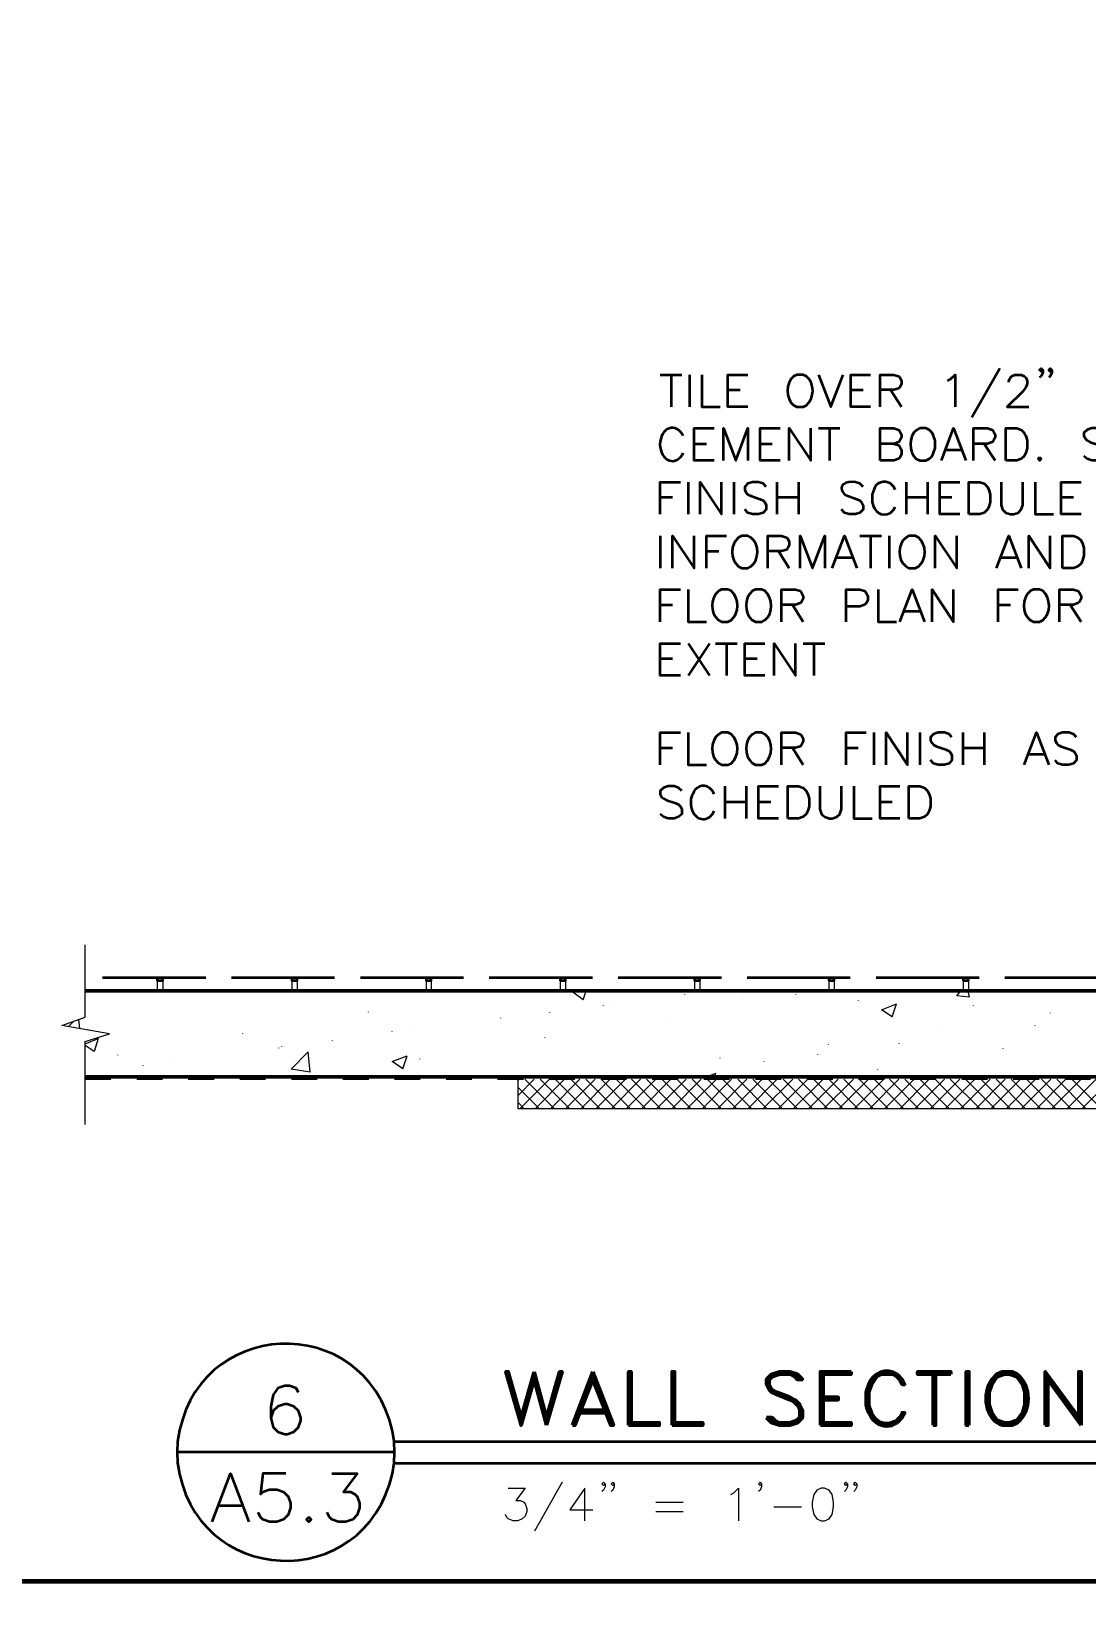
# Model space of a CAD drawing. Header units: inches. Extents: x 5 to 516, y -193 to 129.
# Drawn here: x 348.3 to 352.39, y -46.98 to -40.91 of the extents above; entities that cross this region are included whole.
import ezdxf

# ---------------------------------------------------------------- set-up
doc = ezdxf.new("R2010")
doc.units = ezdxf.units.IN
doc.header["$MEASUREMENT"] = 0
doc.linetypes.add('PDF_IMPORT', pattern=[1, 0.8, -0.2])
doc.layers.add('Highlight', color=210, linetype='Continuous')
doc.layers.add('PDF5_Geometry', color=7, linetype='Continuous')
doc.styles.get("Standard").update_dxf_attribs({"font": 'arial.ttf'})
doc.dimstyles.get("Standard").update_dxf_attribs({"dimtxt": 0.4, "dimasz": 0.18, "dimexe": 0.18, "dimexo": 0.0625, "dimgap": 0.09, "dimtad": 0, "dimtih": 1, "dimtoh": 1, "dimdec": 4, "dimlfac": 12, "dimzin": 0, "dimdsep": 46, "dimlunit": 4, "dimtxsty": 'Standard', "dimcen": 0.09, "dimadec": 3, "dimazin": 0, "dimtfac": 1, "dimtdec": 4, "dimtofl": 0, "dimtmove": 0, "dimatfit": 3, "dimfxl": 1, "dimtolj": 1, "dimtzin": 0, "dimarcsym": 0})

# ---------------------------------------------------------------- blocks, each defined once
blk = doc.blocks.new('*D85')
at = {"layer": 'Defpoints', "color": 0, "transparency": 16777216}
for p in [(354.101, -41.3995), (354.5877, -42.5835), (354.101, -42.6568)]:
    blk.add_point(p, dxfattribs=at)
at = {"layer": 'Highlight', "color": 0, "lineweight": -2, "transparency": 16777216}
for p, q in [((354.101, -42.5943), (354.101, -41.2195)), ((354.5877, -42.521), (354.5877, -41.2195)), ((353.921, -41.3995), (353.741, -41.3995)), ((354.7677, -41.3995), (354.9477, -41.3995))]:
    blk.add_line(p, q, dxfattribs=at)
at = {"layer": 'Highlight', "color": 0, "transparency": 16777216}
for points in [[(353.921, -41.3695), (353.921, -41.4295), (354.101, -41.3995)], [(354.7677, -41.3695), (354.7677, -41.4295), (354.5877, -41.3995)]]:
    blk.add_solid(points, dxfattribs=at)
at = {"layer": 'Highlight', "color": 0, "transparency": 16777216, "insert": (353.1401, -41.3995), "char_height": 0.4, "attachment_point": 5}
blk.add_mtext('\\A1;5{\\H1x;\\S13/16;}"', dxfattribs=at)

msp = doc.modelspace()

# ---------------------------------------------------------------- linework, layer by layer
at = {"layer": 'PDF5_Geometry', "lineweight": 35}
for points in [[(352.0543619, -42.2212326), (351.9465842, -42.4123438)], [(352.2210286, -42.227899), (352.214362, -42.2334546), (352.2088064, -42.227899), (352.214362, -42.2212324), (352.2210286, -42.227899), (352.2210286, -42.2390102), (352.214362, -42.2512324), (352.2088064, -42.2567879)], [(352.256585, -42.227899), (352.2499183, -42.2334546), (352.2443628, -42.227899), (352.2499183, -42.2212324), (352.256585, -42.227899), (352.256585, -42.2390102), (352.2499183, -42.2512324), (352.2443628, -42.2567879)], [(350.7376956, -42.2456767), (350.821029, -42.2456767)], [(350.7799184, -42.2456767), (350.7799184, -42.3701211)], [(350.8510289, -42.2456767), (350.8510289, -42.3701211)], [(350.8988081, -42.2456767), (350.8988081, -42.3701211), (350.9699192, -42.3701211)], [(351.0776963, -42.3701211), (350.9999185, -42.3701211), (350.9999185, -42.2456767), (351.0776963, -42.2456767)], [(351.3032511, -42.2512322), (351.29214, -42.2456767), (351.2676956, -42.2456767), (351.2554733, -42.2512322), (351.2443622, -42.2634544)], [(351.3510289, -42.2456767), (351.3988067, -42.3701211), (351.4465845, -42.2456767)], [(351.5532517, -42.3701211), (351.476585, -42.3701211), (351.476585, -42.2456767), (351.5532517, -42.2456767)], [(351.5899183, -42.3701211), (351.5899183, -42.2456767), (351.6432516, -42.2456767), (351.6610294, -42.2512322), (351.6665849, -42.2567878), (351.6732516, -42.26901), (351.6732516, -42.2812322), (351.6665849, -42.2934545), (351.6610294, -42.29901), (351.6432516, -42.3045656), (351.5899183, -42.3045656)], [(351.8510289, -42.2690102), (351.8632512, -42.2634546), (351.881029, -42.2456768), (351.881029, -42.3701213)], [(352.0899183, -42.2745655), (352.0899183, -42.2690099), (352.0954739, -42.2567877), (352.1010294, -42.2512322), (352.1132516, -42.2456766), (352.1376961, -42.2456766), (352.1488072, -42.2512322), (352.1554739, -42.2567877), (352.1610294, -42.2690099), (352.1610294, -42.2812322), (352.1554739, -42.2934544), (352.1432516, -42.3112322), (352.0832516, -42.3701211), (352.166585, -42.3701211)], [(350.9999185, -42.304566), (351.0476963, -42.304566)], [(351.476585, -42.304566), (351.5243628, -42.304566)], [(351.6310288, -42.304566), (351.6732511, -42.3701215)], [(351.2676956, -42.3701211), (351.29214, -42.3701211), (351.3032511, -42.3645656)], [(350.9465837, -42.57901), (350.8688059, -42.57901), (350.8688059, -42.4534545), (350.9465837, -42.4534545)], [(350.9821414, -42.57901), (350.9821414, -42.4534545), (351.0299192, -42.57901), (351.077697, -42.4534545), (351.077697, -42.57901)], [(351.2021402, -42.57901), (351.1243624, -42.57901), (351.1243624, -42.4534545), (351.2021402, -42.4534545)], [(351.2376957, -42.57901), (351.2376957, -42.4534545), (351.321029, -42.57901), (351.321029, -42.4534545)], [(351.3510289, -42.4534545), (351.4343622, -42.4534545)], [(351.3932517, -42.4534545), (351.3932517, -42.57901)], [(351.5899183, -42.57901), (351.5899183, -42.4534545), (351.6432516, -42.4534545), (351.6610294, -42.4601211), (351.6665849, -42.4656767), (351.6732516, -42.4778989), (351.6732516, -42.48901), (351.6665849, -42.5012322), (351.6610294, -42.5078989), (351.6432516, -42.5134545), (351.5899183, -42.5134545)], [(351.7443621, -42.57901), (351.7676954, -42.57901), (351.7799177, -42.5723434), (351.7921399, -42.5612323), (351.7976954, -42.54901), (351.803251, -42.5312323), (351.803251, -42.5012323), (351.7976954, -42.4834545), (351.7921399, -42.4712323), (351.7799177, -42.4601211), (351.7676954, -42.4534545), (351.7443621, -42.4534545), (351.7321399, -42.4601211), (351.7199176, -42.4712323)], [(351.8276954, -42.57901), (351.8754732, -42.4534545), (351.923251, -42.57901)], [(351.9521393, -42.57901), (351.9521393, -42.4534545), (352.0065838, -42.4534545), (352.0243616, -42.4601211), (352.0299171, -42.4656767), (352.0365838, -42.4778989), (352.0365838, -42.48901), (352.0299171, -42.5012322), (352.0243616, -42.5078989), (352.0065838, -42.5134545), (351.9521393, -42.5134545)], [(352.4643622, -42.4712327), (352.4532511, -42.4601216), (352.4354734, -42.4534549), (352.4110289, -42.4534549), (352.3932511, -42.4601216), (352.3810289, -42.4712327), (352.3810289, -42.4834549), (352.3876956, -42.4956771), (352.3932511, -42.5012327), (352.4054733, -42.5078993), (352.4410289, -42.5190104), (352.4532511, -42.5256771), (352.4588067, -42.5312327), (352.4643622, -42.5434549), (352.4643622, -42.5612327), (352.4532511, -42.5723438), (352.4354734, -42.5790104), (352.4110289, -42.5790104), (352.3932511, -42.5723438), (352.3810289, -42.5612327)], [(350.8688059, -42.5134543), (350.9165837, -42.5134543)], [(351.1243624, -42.5134543), (351.1721402, -42.5134543)], [(351.6432517, -42.5134543), (351.6610295, -42.5190099), (351.666585, -42.5256765), (351.6732517, -42.5367876), (351.6732517, -42.5545654), (351.666585, -42.5667876), (351.6610295, -42.5723432), (351.6432517, -42.5790099), (351.5899184, -42.5790099)], [(351.8454725, -42.5367878), (351.9054725, -42.5367878)], [(351.9943621, -42.5134543), (352.0365843, -42.5790099)], [(350.7376956, -42.7867878), (350.7376956, -42.6623434), (350.8154734, -42.6623434)], [(350.8454724, -42.6623434), (350.8454724, -42.7867878)], [(350.8921394, -42.7867878), (350.8921394, -42.6623434), (350.9754728, -42.7867878), (350.9754728, -42.6623434)], [(351.023252, -42.6623434), (351.023252, -42.7867878)], [(351.1488081, -42.680121), (351.1365859, -42.6678988), (351.1188081, -42.6623432), (351.0954748, -42.6623432), (351.077697, -42.6678988), (351.0654748, -42.680121), (351.0654748, -42.6923432), (351.0710303, -42.7034543), (351.077697, -42.710121), (351.0888081, -42.7156765), (351.1243637, -42.7278988), (351.1365859, -42.7334543), (351.1432526, -42.740121), (351.1488081, -42.7512321), (351.1488081, -42.7690099), (351.1365859, -42.7812321), (351.1188081, -42.7867877), (351.0954748, -42.7867877), (351.077697, -42.7812321), (351.0654748, -42.7690099)], [(351.1899187, -42.6623434), (351.1899187, -42.7867878)], [(351.273252, -42.6623434), (351.273252, -42.7867878)], [(351.524362, -42.680121), (351.5121398, -42.6678988), (351.494362, -42.6623432)], [(351.6910287, -42.6623434), (351.6910287, -42.7867878)], [(351.774362, -42.6623434), (351.774362, -42.7867878)], [(351.8988056, -42.7867878), (351.822139, -42.7867878), (351.822139, -42.6623434), (351.8988056, -42.6623434)], [(352.0599184, -42.6623434), (352.0599184, -42.7512323), (352.065474, -42.76901), (352.0776962, -42.7812323), (352.095474, -42.7867878), (352.1076962, -42.7867878), (352.125474, -42.7812323), (352.1376962, -42.76901), (352.1432517, -42.7512323), (352.1432517, -42.6623434)], [(352.1910287, -42.6623434), (352.1910287, -42.7867878), (352.2621398, -42.7867878)], [(352.3699191, -42.7867878), (352.2921414, -42.7867878), (352.2921414, -42.6623434), (352.3699191, -42.6623434)], [(350.7376956, -42.7212327), (350.7854734, -42.7212327)], [(351.1899187, -42.7212327), (351.273252, -42.7212327)], [(351.4521398, -42.710121), (351.464362, -42.7156765), (351.4999175, -42.7278988), (351.5121398, -42.7334543), (351.5176953, -42.740121), (351.524362, -42.7512321), (351.524362, -42.7690099), (351.5121398, -42.7812321), (351.494362, -42.7867877), (351.4699175, -42.7867877), (351.4521398, -42.7812321), (351.4410286, -42.7690099)], [(351.6910287, -42.7212327), (351.774362, -42.7212327)], [(351.822139, -42.7212327), (351.8688056, -42.7212327)], [(352.2921414, -42.7212327), (352.3399191, -42.7212327)], [(351.6310304, -42.7812327), (351.6432526, -42.7690105), (351.6488082, -42.7578994)], [(350.7376956, -42.8701212), (350.7376956, -42.9956767)], [(350.7854726, -42.9956767), (350.7854726, -42.8701212), (350.8688059, -42.9956767), (350.8688059, -42.8701212)], [(350.9165852, -42.9956767), (350.9165852, -42.8701212), (350.9943629, -42.8701212)], [(351.0888075, -42.8767878), (351.0776964, -42.8701212), (351.0532519, -42.8701212), (351.0410297, -42.8767878), (351.0299186, -42.8890101)], [(351.1543623, -42.9956767), (351.1543623, -42.8701212), (351.2076957, -42.8701212), (351.2265845, -42.8767878), (351.2321401, -42.8823434), (351.2376957, -42.8945656), (351.2376957, -42.9067878), (351.2321401, -42.9178989), (351.2265845, -42.9245656), (351.2076957, -42.9301212), (351.1543623, -42.9301212)], [(351.2799184, -42.9956767), (351.2799184, -42.8701212), (351.3276962, -42.9956767), (351.375474, -42.8701212), (351.375474, -42.9956767)], [(351.4043623, -42.9956767), (351.4521401, -42.8701212), (351.4999179, -42.9956767)], [(351.5121391, -42.8701212), (351.5954725, -42.8701212)], [(351.553252, -42.8701212), (351.553252, -42.9956767)], [(351.6254746, -42.8701212), (351.6254746, -42.9956767)], [(351.738806, -42.8767878), (351.7265838, -42.8701212), (351.7021393, -42.8701212), (351.6910282, -42.8767878), (351.678806, -42.8890101)], [(351.803252, -42.9956767), (351.803252, -42.8701212), (351.8876964, -42.9956767), (351.8876964, -42.8701212)], [(352.0421413, -42.9956767), (352.0899191, -42.8701212), (352.1376969, -42.9956767)], [(352.1665853, -42.9956767), (352.1665853, -42.8701212), (352.2499186, -42.9956767), (352.2499186, -42.8701212)], [(350.9165852, -42.930121), (350.9643629, -42.930121)], [(351.1965851, -42.930121), (351.2376962, -42.9956766)], [(351.4221394, -42.9545656), (351.4821394, -42.9545656)], [(352.0599184, -42.9545656), (352.1199184, -42.9545656)], [(351.0532519, -42.9956767), (351.0776964, -42.9956767), (351.0888075, -42.9901212)], [(351.7021393, -42.9956767), (351.7265838, -42.9956767), (351.738806, -42.9901212)], [(350.7376956, -43.2045656), (350.7376956, -43.07901), (350.8154734, -43.07901)], [(350.8454724, -43.0790101), (350.8454724, -43.2045656), (350.9165835, -43.2045656)], [(351.0121395, -43.0845656), (350.9999172, -43.0790101), (350.9754728, -43.0790101), (350.9643617, -43.0845656), (350.9521394, -43.0967878)], [(351.143252, -43.0845656), (351.1310298, -43.0790101), (351.1065853, -43.0790101), (351.0954742, -43.0845656), (351.083252, -43.0967878)], [(351.2076957, -43.2045656), (351.2076957, -43.07901), (351.2621402, -43.07901), (351.279918, -43.0845656), (351.2854735, -43.0912323), (351.2921402, -43.1034545), (351.2921402, -43.1145656), (351.2854735, -43.1267878), (351.279918, -43.1323434), (351.2621402, -43.13901), (351.2076957, -43.13901)], [(351.458808, -43.2045656), (351.458808, -43.07901), (351.5121413, -43.07901), (351.5299191, -43.0845656), (351.5354746, -43.0912323), (351.5421413, -43.1034545), (351.5421413, -43.1212323), (351.5354746, -43.1323434), (351.5299191, -43.13901), (351.5121413, -43.1445656), (351.458808, -43.1445656)], [(351.5832519, -43.0790101), (351.5832519, -43.2045656), (351.654363, -43.2045656)], [(351.6665852, -43.2045656), (351.714363, -43.07901), (351.7621408, -43.2045656)], [(351.7921413, -43.2045656), (351.7921413, -43.07901), (351.8754747, -43.2045656), (351.8754747, -43.07901)], [(352.0476955, -43.2045656), (352.0476955, -43.07901), (352.1254733, -43.07901)], [(352.2210301, -43.0845656), (352.2088078, -43.0790101), (352.1854745, -43.0790101), (352.1732523, -43.0845656), (352.1610301, -43.0967878)], [(352.2865849, -43.2045656), (352.2865849, -43.07901), (352.3399182, -43.07901), (352.357696, -43.0845656), (352.3632516, -43.0912323), (352.3699182, -43.1034545), (352.3699182, -43.1145656), (352.3632516, -43.1267878), (352.357696, -43.1323434), (352.3399182, -43.13901), (352.2865849, -43.13901)], [(350.7376956, -43.1390104), (350.7854734, -43.1390104)], [(351.2499185, -43.1390104), (351.2921407, -43.204566)], [(352.0476955, -43.1390104), (352.0954733, -43.1390104)], [(352.3276955, -43.1390104), (352.3699177, -43.204566)], [(350.9754728, -43.2045656), (350.9999172, -43.2045656), (351.0121395, -43.197899)], [(351.1065853, -43.2045656), (351.1310298, -43.2045656), (351.143252, -43.197899)], [(351.6843623, -43.1623434), (351.7443623, -43.1623434)], [(352.1854745, -43.2045656), (352.2088078, -43.2045656), (352.2210301, -43.197899)], [(350.8154734, -43.4123434), (350.7376956, -43.4123434), (350.7376956, -43.287899), (350.8154734, -43.287899)], [(350.8454724, -43.2878989), (350.9288057, -43.4123434)], [(350.9288057, -43.2878989), (350.8454724, -43.4123434)], [(350.9521393, -43.2878989), (351.0354726, -43.2878989)], [(350.994362, -43.2878989), (350.994362, -43.4123434)], [(351.1432526, -43.4123434), (351.0654748, -43.4123434), (351.0654748, -43.287899), (351.1432526, -43.287899)], [(351.1788058, -43.4123434), (351.1788058, -43.287899), (351.2621391, -43.4123434), (351.2621391, -43.287899)], [(351.2921413, -43.2878989), (351.3754746, -43.2878989)], [(351.3332519, -43.2878989), (351.3332519, -43.4123434)], [(350.7376956, -43.346788), (350.7854734, -43.346788)], [(351.0654748, -43.346788), (351.1132526, -43.346788)], [(350.7376956, -43.7590101), (350.7376956, -43.6334546), (350.8154734, -43.6334546)], [(350.8454724, -43.6334546), (350.8454724, -43.7590102), (350.9165835, -43.7590102)], [(351.0121395, -43.6401213), (350.9999172, -43.6334546), (350.9754728, -43.6334546), (350.9643617, -43.6401213), (350.9521394, -43.6523435)], [(351.143252, -43.6401213), (351.1310298, -43.6334546), (351.1065853, -43.6334546), (351.0954742, -43.6401213), (351.083252, -43.6523435)], [(351.2076957, -43.7590101), (351.2076957, -43.6334546), (351.2621402, -43.6334546), (351.279918, -43.6401212), (351.2854735, -43.6456768), (351.2921402, -43.657899), (351.2921402, -43.6701212), (351.2854735, -43.6812324), (351.279918, -43.687899), (351.2621402, -43.6934546), (351.2076957, -43.6934546)], [(351.458808, -43.7590101), (351.458808, -43.6334546), (351.5354746, -43.6334546)], [(351.5654748, -43.6334546), (351.5654748, -43.7590102)], [(351.6132518, -43.7590101), (351.6132518, -43.6334546), (351.6965851, -43.7590101), (351.6965851, -43.6334546)], [(351.7443621, -43.6334546), (351.7443621, -43.7590102)], [(351.868806, -43.6523436), (351.8576949, -43.6401213), (351.8399171, -43.6334547), (351.8154727, -43.6334547), (351.7976949, -43.6401213), (351.7854727, -43.6523436), (351.7854727, -43.6634547), (351.7921393, -43.6756769), (351.7976949, -43.6812325), (351.8099171, -43.6878991), (351.8454727, -43.6990102), (351.8576949, -43.7056769), (351.8632504, -43.7112325), (351.868806, -43.7234547), (351.868806, -43.7412325), (351.8576949, -43.7534547), (351.8399171, -43.7590102), (351.8154727, -43.7590102), (351.7976949, -43.7534547), (351.7854727, -43.7412325)], [(351.9110288, -43.6334546), (351.9110288, -43.7590102)], [(351.9943621, -43.6334546), (351.9943621, -43.7590102)], [(352.1488082, -43.7590101), (352.196586, -43.6334546), (352.2443638, -43.7590101)], [(352.3521412, -43.6523436), (352.339919, -43.6401213), (352.3221412, -43.6334547), (352.2976967, -43.6334547), (352.279919, -43.6401213), (352.2688078, -43.6523436), (352.2688078, -43.6634547), (352.2743634, -43.6756769), (352.279919, -43.6812325), (352.2921412, -43.6878991), (352.3276967, -43.6990102), (352.339919, -43.7056769), (352.3454745, -43.7112325), (352.3521412, -43.7234547), (352.3521412, -43.7412325), (352.339919, -43.7534547), (352.3221412, -43.7590102), (352.2976967, -43.7590102), (352.279919, -43.7534547), (352.2688078, -43.7412325)], [(350.7376956, -43.6934547), (350.7854734, -43.6934547)], [(351.2499185, -43.6934547), (351.2921407, -43.7590103)], [(351.458808, -43.6934547), (351.5054746, -43.6934547)], [(351.9110288, -43.6934547), (351.9943621, -43.6934547)], [(350.9754728, -43.7590102), (350.9999172, -43.7590102), (351.0121395, -43.7534546)], [(351.1065853, -43.7590102), (351.1310298, -43.7590102), (351.143252, -43.7534546)], [(352.1665853, -43.717899), (352.2265853, -43.717899)], [(350.821029, -43.8601214), (350.8088067, -43.8478992), (350.791029, -43.8423436), (350.7676956, -43.8423436), (350.7499178, -43.8478992), (350.7376956, -43.8601214), (350.7376956, -43.8723436), (350.7432512, -43.8845658), (350.7499178, -43.8901214), (350.761029, -43.8956769), (350.7976956, -43.9078992), (350.8088067, -43.9134547), (350.8154734, -43.9201214), (350.821029, -43.9312325), (350.821029, -43.9501214), (350.8088067, -43.9612325), (350.791029, -43.9678992), (350.7676956, -43.9678992), (350.7499178, -43.9612325), (350.7376956, -43.9501214)], [(350.9465851, -43.8723434), (350.9399184, -43.8601212), (350.9288073, -43.8478989)], [(350.9876956, -43.8423435), (350.9876956, -43.967899)], [(351.071029, -43.8423435), (351.071029, -43.967899)], [(351.1965837, -43.967899), (351.1188059, -43.967899), (351.1188059, -43.8423435), (351.1965837, -43.8423435)], [(351.3565854, -43.8423435), (351.3565854, -43.9312324), (351.363252, -43.9501213), (351.3754743, -43.9612324), (351.393252, -43.967899), (351.4043632, -43.967899), (351.4221409, -43.9612324), (351.4343632, -43.9501213), (351.4410298, -43.9312324), (351.4410298, -43.8423435)], [(351.4876957, -43.8423435), (351.4876957, -43.967899), (351.5599179, -43.967899)], [(351.6665849, -43.967899), (351.5899183, -43.967899), (351.5899183, -43.8423435), (351.6665849, -43.8423435)], [(350.9876956, -43.9023436), (351.071029, -43.9023436)], [(351.1188059, -43.9023436), (351.1665837, -43.9023436)], [(351.5899183, -43.9023436), (351.6365849, -43.9023436)], [(348.7865846, -44.585677), (348.7865846, -44.595677), (348.8076957, -44.595677), (348.8076957, -44.585677)], [(349.307696, -44.585677), (349.307696, -44.595677), (349.3288072, -44.595677), (349.3288072, -44.585677)], [(349.8288075, -44.585677), (349.8288075, -44.595677), (349.8488075, -44.595677), (349.8488075, -44.585677)], [(350.3488067, -44.585677), (350.3488067, -44.595677), (350.3699178, -44.595677), (350.3699178, -44.585677)], [(350.8699181, -44.585677), (350.8699181, -44.595677), (350.8910292, -44.595677), (350.8910292, -44.585677)], [(351.3910295, -44.585677), (351.3910295, -44.595677), (351.4121407, -44.595677), (351.4121407, -44.585677)], [(351.912141, -44.585677), (351.912141, -44.595677), (351.9332521, -44.595677), (351.9332521, -44.585677)], [(349.3343616, -46.194566), (349.3254727, -46.1767882), (349.2988061, -46.1678993), (349.2810283, -46.1678993), (349.2543616, -46.1767882), (349.2354727, -46.2034549), (349.2265838, -46.2478993), (349.2265838, -46.2923438), (349.2354727, -46.3290104), (349.2543616, -46.3467882), (349.2810283, -46.3556771), (349.2899172, -46.3556771), (349.3165839, -46.3467882), (349.3343616, -46.3290104), (349.3432505, -46.3023438), (349.3432505, -46.2923438), (349.3343616, -46.2656771), (349.3165839, -46.2478993), (349.2899172, -46.2390104), (349.2810283, -46.2390104), (349.2543616, -46.2478993), (349.2354727, -46.2656771), (349.2265838, -46.2923438)], [(349.6988057, -46.5078992), (349.7054723, -46.4667881), (349.7065834, -46.425677), (349.7054723, -46.3845659), (349.6988057, -46.3434548)], [(348.8654723, -46.3845659), (348.86325, -46.425677), (348.8654723, -46.4667881)], [(349.7065834, -46.425677), (348.86325, -46.425677)], [(349.7043636, -46.3845659), (356.874364, -46.3845659)], [(349.7043636, -46.4678992), (356.874364, -46.4678992)], [(348.9999183, -46.6956771), (349.0710295, -46.5078993), (349.1421406, -46.6956771)], [(349.2854725, -46.5078993), (349.1954725, -46.5078993), (349.1865836, -46.5878993), (349.1954725, -46.5790104), (349.2221391, -46.5701215), (349.2499169, -46.5701215), (349.2765836, -46.5790104), (349.2943614, -46.5967882), (349.3032502, -46.6234549), (349.3032502, -46.6412326), (349.2943614, -46.6678993), (349.2765836, -46.6867882), (349.2499169, -46.6956771), (349.2221391, -46.6956771), (349.1954725, -46.6867882), (349.1865836, -46.6778993), (349.1776947, -46.6590104)], [(349.4632521, -46.5078993), (349.562141, -46.5078993), (349.5088076, -46.5790104), (349.5354743, -46.5790104), (349.5532521, -46.5878993), (349.562141, -46.5967882), (349.5710299, -46.6234549), (349.5710299, -46.6412326), (349.562141, -46.6678993), (349.5443632, -46.6867882), (349.5176965, -46.6956771), (349.4899187, -46.6956771), (349.4632521, -46.6867882), (349.4543632, -46.6778993), (349.4454743, -46.6590104)], [(349.0265839, -46.6323438), (349.1154728, -46.6323438)]]:
    msp.add_lwpolyline(points, dxfattribs=at)
for points in [[(352.0776955, -42.57901), (352.0776955, -42.4534545), (352.1199177, -42.4534545), (352.1376955, -42.4601211), (352.1488066, -42.4712322), (352.1554732, -42.4834545), (352.1610288, -42.5012322), (352.1610288, -42.5312322), (352.1554732, -42.54901), (352.1488066, -42.5612322), (352.1376955, -42.5723434), (352.1199177, -42.57901)], [(352.208808, -42.5667877), (352.2032525, -42.5723433), (352.208808, -42.57901), (352.2143636, -42.5723433)], [(351.9343623, -42.7867878), (351.9343623, -42.6623434), (351.9765845, -42.6623434), (351.9943623, -42.6678989), (352.0065845, -42.6801212), (352.0121401, -42.6923434), (352.0176956, -42.7101212), (352.0176956, -42.7401212), (352.0121401, -42.7578989), (352.0065845, -42.7690101), (351.9943623, -42.7812323), (351.9765845, -42.7867878)], [(352.2976956, -42.9956767), (352.2976956, -42.8701212), (352.3399178, -42.8701212), (352.3576956, -42.8767878), (352.3699178, -42.88901), (352.3754733, -42.9001212), (352.3810289, -42.9178989), (352.3810289, -42.9478989), (352.3754733, -42.9656767), (352.3699178, -42.9778989), (352.3576956, -42.9901212), (352.3399178, -42.9956767)], [(351.2321415, -43.967899), (351.2321415, -43.8423435), (351.2732526, -43.8423435), (351.2921415, -43.847899), (351.3032526, -43.8601212), (351.3099192, -43.8723435), (351.3154748, -43.8901212), (351.3154748, -43.9201212), (351.3099192, -43.937899), (351.3032526, -43.9501212), (351.2921415, -43.9612324), (351.2732526, -43.967899)], [(351.7021393, -43.967899), (351.7021393, -43.8423435), (351.7443616, -43.8423435), (351.7621393, -43.847899), (351.7743616, -43.8601212), (351.7799171, -43.8723435), (351.7854727, -43.8901212), (351.7854727, -43.9201212), (351.7799171, -43.937899), (351.7743616, -43.9501212), (351.7621393, -43.9612324), (351.7443616, -43.967899)], [(349.3743623, -46.6778992), (349.3654734, -46.6867881), (349.3743623, -46.6956769), (349.3832512, -46.6867881)]]:
    msp.add_lwpolyline(points, close=True, dxfattribs=at)
msp.add_lwpolyline([(351.6488082, -42.6923438), (351.6432526, -42.6801216), (351.6310304, -42.6678994, 0.508362924), (351.5654748, -42.6923438), (351.5599193, -42.7101216), (351.5599193, -42.7401216)], format="xyb", dxfattribs=at)
at = {"layer": 'PDF5_Geometry', "lineweight": 15}
for points in [[(348.5065847, -45.1545658), (348.5065847, -44.8323436), (348.6010291, -44.8023436), (348.4165847, -44.7701213), (348.5065847, -44.7378991), (348.5065847, -44.456788)], [(348.7865846, -44.595677), (348.7865846, -44.635677)], [(348.807696, -44.595677), (348.807696, -44.635677)], [(349.307696, -44.595677), (349.307696, -44.635677)], [(349.3288074, -44.595677), (349.3288074, -44.635677)], [(349.8288075, -44.595677), (349.8288075, -44.635677)], [(349.8488067, -44.595677), (349.8488067, -44.635677)], [(350.3488067, -44.595677), (350.3488067, -44.635677)], [(350.3699181, -44.595677), (350.3699181, -44.635677)], [(350.8699181, -44.595677), (350.8699181, -44.635677)], [(350.8910295, -44.595677), (350.8910295, -44.635677)], [(351.3910295, -44.595677), (351.3910295, -44.635677)], [(351.4121409, -44.595677), (351.4121409, -44.635677)], [(351.912141, -44.595677), (351.912141, -44.635677)], [(351.9332501, -44.595677), (351.9332501, -44.635677)], [(348.6354729, -44.6401214), (348.6354729, -44.6390102)], [(348.8476966, -44.6378992), (348.8476966, -44.6367881)], [(350.438807, -44.6701213), (350.3976959, -44.6412324), (350.4121403, -44.6356769)], [(350.4388064, -44.6701213), (350.4499175, -44.6356768)], [(350.6165838, -44.6367882), (350.6165838, -44.635677)], [(350.8332518, -44.6501212), (350.8332518, -44.6490101)], [(351.0621404, -44.6556768), (351.0621404, -44.6545657)], [(351.2632513, -44.6512326), (351.2632513, -44.6501215)], [(351.9365842, -44.6601213), (351.8876953, -44.6556768), (351.9032508, -44.6356768)], [(351.9365844, -44.6601214), (351.93214, -44.6356769)], [(349.605473, -44.7190101), (349.605473, -44.717899)], [(350.3088061, -44.7201215), (350.3088061, -44.7190104)], [(350.5176955, -44.6923437), (350.5176955, -44.6912326)], [(350.5521397, -44.6790104), (350.5521397, -44.6778992)], [(351.5065849, -44.6745658), (351.5065849, -44.6734547)], [(351.6365836, -44.736788), (351.5954725, -44.7090103), (351.6532503, -44.6856769)], [(351.6365853, -44.736788), (351.653252, -44.6856769)], [(351.9521393, -44.6934548), (351.9521393, -44.6923437)], [(352.2510285, -44.7223436), (352.2510285, -44.7212325)], [(348.4421406, -44.7745657), (348.4621406, -44.7534546)], [(348.4865855, -44.7823437), (348.4821411, -44.7467882)], [(350.1188059, -44.7412326), (350.1188059, -44.7401215)], [(350.7765841, -44.7345659), (350.7765841, -44.7334548)], [(351.8232512, -44.7812324), (351.8232512, -44.7801213)], [(352.1910287, -44.7712325), (352.1910287, -44.7701214)], [(348.5065847, -44.8412325), (348.5576958, -44.8212325), (348.5410291, -44.8712325), (348.5065847, -44.8478992)], [(349.1188058, -44.8023435), (349.1188058, -44.8012324)], [(349.4665841, -44.8301213), (349.4665841, -44.8290102)], [(349.6976949, -44.7945657), (349.6976949, -44.7934546)], [(349.7821404, -44.7890101), (349.7821404, -44.787899)], [(350.291029, -44.8178993), (350.291029, -44.8167881)], [(351.3899173, -44.8434546), (351.3899173, -44.8423435)], [(351.6643631, -44.8412325), (351.6643631, -44.8401214)], [(348.6332507, -44.8856768), (348.6332507, -44.8845657)], [(349.2576947, -44.857899), (349.2576947, -44.8567879)], [(349.2699175, -44.8534548), (349.2699175, -44.8523437)], [(349.3799184, -44.9512324), (349.3054739, -44.9401213), (349.3710295, -44.8723435)], [(349.3799187, -44.9512325), (349.3710298, -44.8723436)], [(349.738806, -44.9390103), (349.6976949, -44.9101214), (349.7554727, -44.8878992)], [(349.7388055, -44.9390103), (349.7554721, -44.8878991)], [(349.8043618, -44.9012326), (349.8043618, -44.9001215)], [(350.9699186, -44.8967881), (350.9699186, -44.8956769)], [(351.1399173, -44.9101214), (351.1399173, -44.9090103)], [(351.3488068, -44.8823436), (351.3488068, -44.8812325)], [(352.0676947, -44.8590104), (352.0676947, -44.8578993)], [(348.7321413, -44.926788), (348.7321413, -44.9256769)], [(348.8376959, -44.915677), (348.8376959, -44.9145659)], [(350.5421412, -44.9556768), (350.5421412, -44.9545657)], [(350.9165852, -44.9690102), (350.9532518, -44.9545657)], [(350.9488072, -44.9690102), (350.9532516, -44.9545657)], [(351.5810297, -44.9423437), (351.5810297, -44.9412326)], [(350.1843621, -45.0434547), (350.2488066, -44.9790102)], [(350.1843621, -44.9790103), (350.1843621, -45.0934548)], [(350.1843621, -44.9845659), (350.1899177, -44.9790104)], [(350.2688077, -45.0934546), (350.1843632, -45.0090102)], [(350.1932507, -45.0934546), (350.3076951, -44.9790102)], [(350.3276953, -45.0934546), (350.2121397, -44.9790102)], [(350.2521406, -45.0934546), (350.366585, -44.9790102)], [(350.3865852, -45.0934546), (350.2710296, -44.9790102)], [(350.3110282, -45.0934546), (350.4254726, -44.9790102)], [(350.4454728, -45.0934546), (350.3299173, -44.9790102)], [(350.3699181, -45.0934546), (350.4843625, -44.9790102)], [(350.5043627, -45.0934546), (350.3899183, -44.9790102)], [(350.4288057, -45.0934546), (350.5432502, -44.9790102)], [(350.5632503, -45.0934546), (350.4488059, -44.9790102)], [(350.4876956, -45.0934546), (350.6021401, -44.9790102)], [(350.6221402, -45.0934546), (350.5076958, -44.9790102)], [(350.5465855, -45.0934546), (350.6610299, -44.9790102)], [(350.6810301, -45.0934546), (350.5665857, -44.9790102)], [(350.6054731, -45.0934546), (350.7199176, -44.9790102)], [(350.7399177, -45.0934546), (350.6254733, -44.9790102)], [(350.664363, -45.0934546), (350.7788075, -44.9790102)], [(350.7988076, -45.0934546), (350.6843632, -44.9790102)], [(350.7232506, -45.0934546), (350.8376951, -44.9790102)], [(350.8576953, -45.0934546), (350.7432508, -44.9790102)], [(350.7821405, -45.0934546), (350.896585, -44.9790102)], [(350.9165852, -45.0934546), (350.8021407, -44.9790102)], [(350.8410281, -45.0934546), (350.9554726, -44.9790102)], [(350.9754728, -45.0934546), (350.8610283, -44.9790102)], [(350.899918, -45.0934546), (351.0143625, -44.9790102)], [(351.0343627, -45.0934546), (350.9199182, -44.9790102)], [(350.9588079, -45.0934546), (351.0732524, -44.9790102)], [(351.0932526, -45.0934546), (350.9788081, -44.9790102)], [(351.0176955, -45.0934546), (351.13214, -44.9790102)], [(351.1521402, -45.0934546), (351.0376957, -44.9790102)], [(351.0765854, -45.0934546), (351.1910299, -44.9790102)], [(351.2110278, -45.0934546), (351.0965834, -44.9790102)], [(351.1354731, -45.0934546), (351.2510286, -44.9790102)], [(351.2699177, -45.0934546), (351.1554732, -44.9790102)], [(351.194363, -45.0934546), (351.3099185, -44.9790102)], [(351.3288076, -45.0934546), (351.2143631, -44.9790102)], [(351.2532506, -45.0934546), (351.3688061, -44.9790102)], [(351.3876952, -45.0934546), (351.2732508, -44.9790102)], [(351.3121405, -45.0934546), (351.427696, -44.9790102)], [(351.4465851, -45.0934546), (351.3321407, -44.9790102)], [(351.3710304, -45.0934546), (351.4865859, -44.9790102)], [(351.5054727, -45.0934546), (351.3910283, -44.9790102)], [(351.429918, -45.0934546), (351.5454736, -44.9790102)], [(351.5643626, -45.0934546), (351.4499182, -44.9790102)], [(351.4899178, -45.0934546), (351.6043623, -44.9790102)], [(351.6232502, -45.0934546), (351.5088058, -44.9790102)], [(351.5488077, -45.0934546), (351.6632522, -44.9790102)], [(351.6821401, -45.0934546), (351.5676957, -44.9790102)], [(351.6076953, -45.0934546), (351.7221398, -44.9790102)], [(351.74103, -45.0934546), (351.6265856, -44.9790102)], [(351.6665852, -45.0934546), (351.7810297, -44.9790102)], [(351.8010298, -45.0934546), (351.6854743, -44.9790102)], [(351.7254728, -45.0934546), (351.8399173, -44.9790102)], [(351.8599175, -45.0934546), (351.845473, -45.0801213), (351.7443619, -44.9790102)], [(351.7843627, -45.0934546), (351.8988072, -44.9790102)], [(351.9188074, -45.0934546), (351.845474, -45.0212324), (351.8032518, -44.9790102)], [(351.8432526, -45.0934546), (351.8454748, -45.0912324), (351.9576971, -44.9790102)], [(351.977695, -45.0934546), (351.8621394, -44.9790102)], [(351.9021402, -45.0934546), (352.0165847, -44.9790102)], [(352.0365849, -45.0934546), (351.9210293, -44.9790102)], [(351.9610279, -45.0934546), (352.0754723, -44.9790102)], [(352.0954725, -45.0934546), (351.9810281, -44.9790102)], [(352.0199178, -45.0934546), (352.1343622, -44.9790102)], [(352.1543624, -45.0934546), (352.0399179, -44.9790102)], [(352.0788076, -45.0934546), (352.1932521, -44.9790102)], [(352.2132523, -45.0934546), (352.0988078, -44.9790102)], [(352.1376953, -45.0934546), (352.2521397, -44.9790102)], [(352.2721399, -45.0934546), (352.1576955, -44.9790102)], [(352.1965852, -45.0934546), (352.3110296, -44.9790102)], [(352.3310298, -45.0934546), (352.2165853, -44.9790102)], [(352.2554728, -45.0934546), (352.3699172, -44.9790102)], [(352.3899174, -45.0934546), (352.275473, -44.9790102)], [(352.3143627, -45.0934546), (352.4288071, -44.9790102)], [(352.4488073, -45.0934546), (352.3343629, -44.9790102)], [(352.3732503, -45.0934546), (352.4876948, -44.9790102)], [(350.2099178, -45.0934546), (350.1843622, -45.0678991)], [(354.0176958, -45.9123436), (354.0176958, -45.0934546), (350.1843621, -45.0934546)], [(350.3565853, -46.5423437), (350.2499186, -46.7323438)], [(350.523252, -46.5478994), (350.5176964, -46.554566), (350.5110297, -46.5478994), (350.5176964, -46.5423438), (350.523252, -46.5478994), (350.523252, -46.5601216), (350.5176964, -46.5723438), (350.5110297, -46.5778994)], [(350.5588061, -46.5478994), (350.5532505, -46.554566), (350.5465839, -46.5478994), (350.5532505, -46.5423438), (350.5588061, -46.5478994), (350.5588061, -46.5601216), (350.5532505, -46.5723438), (350.5465839, -46.5778994)], [(351.1299189, -46.5478994), (351.1243633, -46.554566), (351.1188078, -46.5478994), (351.1243633, -46.5423438), (351.1299189, -46.5478994), (351.1299189, -46.5601216), (351.1243633, -46.5723438), (351.1188078, -46.5778994)], [(351.4632522, -46.5478994), (351.4576967, -46.554566), (351.4521411, -46.5478994), (351.4576967, -46.5423438), (351.4632522, -46.5478994), (351.4632522, -46.5601216), (351.4576967, -46.5723438), (351.4521411, -46.5778994)], [(351.4999185, -46.5478994), (351.4932519, -46.554566), (351.4876963, -46.5478994), (351.4932519, -46.5423438), (351.4999185, -46.5478994), (351.4999185, -46.5601216), (351.4932519, -46.5723438), (351.4876963, -46.5778994)], [(350.1476958, -46.565677), (350.2132514, -46.565677), (350.1776958, -46.6134548), (350.1954736, -46.6134548), (350.2076958, -46.6190103), (350.2132514, -46.625677), (350.2199181, -46.6434548), (350.2199181, -46.655677), (350.2132514, -46.6734548), (350.2021403, -46.6845659), (350.1843625, -46.6912325), (350.1665847, -46.6912325), (350.1476958, -46.6845659), (350.1421403, -46.6790103), (350.1365847, -46.6667881)], [(350.4454728, -46.6912325), (350.4454728, -46.565677), (350.3865839, -46.6490103), (350.4754728, -46.6490103)], [(351.0110292, -46.5901216), (351.0232514, -46.5834549), (351.0410292, -46.5656771), (351.0410292, -46.6912327)], [(350.7199186, -46.6190104), (350.8265852, -46.6190104)], [(350.7199186, -46.655677), (350.8265852, -46.655677)], [(351.1776958, -46.6378994), (351.2854736, -46.6378994)]]:
    msp.add_lwpolyline(points, dxfattribs=at)
at = {"layer": 'PDF5_Geometry', "linetype": 'PDF_IMPORT', "lineweight": 35, "ltscale": 0.5}
msp.add_lwpolyline([(353.474363, -44.5856769), (348.5065846, -44.5856769)], dxfattribs=at)
at = {"layer": 'PDF5_Geometry', "lineweight": 50}
for points in [[(354.1010291, -44.6356768), (354.1010291, -44.9690102), (348.5065841, -44.9690102)], [(350.2965838, -46.3212326), (350.2476949, -46.1434548), (350.1976949, -46.3212326), (350.138806, -46.1134548), (350.1476949, -46.1134548), (350.1976949, -46.2912326), (350.2476949, -46.1134548)], [(350.2476963, -46.1134548), (350.2965852, -46.2912326)], [(350.2965853, -46.3212326), (350.3565853, -46.1134548), (350.3465853, -46.1134548), (350.2965853, -46.2912326)], [(350.4754727, -46.1134548), (350.3965838, -46.3212326)], [(350.4754727, -46.113455), (350.5554727, -46.3212327), (350.5454727, -46.3212327), (350.4754727, -46.143455), (350.4065838, -46.3212327), (350.3965838, -46.3212327)], [(351.4776949, -46.1134549), (351.4776949, -46.1234549), (351.368806, -46.1234549), (351.368806, -46.3112327), (351.4776949, -46.3112327), (351.4776949, -46.3212327), (351.358806, -46.3212327)], [(351.4776964, -46.1134548), (351.3588075, -46.1134548), (351.3588075, -46.3212326)], [(352.1221394, -46.1234548), (352.1021394, -46.1134548), (352.0632505, -46.1134548), (352.0432505, -46.1234548), (352.0232505, -46.1434548)], [(352.3699182, -46.3212326), (352.3699182, -46.1134548), (352.3610294, -46.1134548), (352.3610294, -46.2912326), (352.2310293, -46.1134548), (352.2310293, -46.3212326)], [(351.5465856, -46.1623436), (351.5365856, -46.1923436), (351.5365856, -46.2423436)], [(351.5465856, -46.2423436), (351.5465856, -46.1923436), (351.5565856, -46.1623436), (351.5765856, -46.1334547), (351.5965856, -46.1234547), (351.6365856, -46.1234547), (351.6565856, -46.1334547), (351.6665856, -46.1434547), (351.6754745, -46.1623436), (351.6854745, -46.1623436), (351.6754745, -46.1434547), (351.6565856, -46.1234547)], [(351.7954734, -46.1234549), (351.7954734, -46.3212327)], [(351.8054741, -46.1234549), (351.8054741, -46.3212327), (351.7954741, -46.3212327)], [(352.369919, -46.3212327), (352.2410301, -46.143455), (352.2410301, -46.3212327), (352.2310301, -46.3212327)], [(351.368806, -46.2123436), (351.4276949, -46.2123436), (351.4276949, -46.2223436), (351.368806, -46.2223436)], [(350.4165851, -46.2723437), (350.535474, -46.2723437)], [(350.4254736, -46.2623438), (350.5254736, -46.2623438)], [(351.6565856, -46.3112325), (351.6754745, -46.2912325), (351.6854745, -46.2723436), (351.6754745, -46.2723436), (351.6665856, -46.2912325), (351.6565856, -46.3012325)], [(352.0632505, -46.3212326), (352.1021394, -46.3212326), (352.1221394, -46.3112326)]]:
    msp.add_lwpolyline(points, dxfattribs=at)
at = {"layer": 'PDF5_Geometry', "linetype": 'PDF_IMPORT', "lineweight": 50, "ltscale": 5.594445}
msp.add_lwpolyline([(348.5065847, -44.6356768), (355.2676956, -44.6356768)], dxfattribs=at)
at = {"layer": 'PDF5_Geometry', "linetype": 'PDF_IMPORT', "lineweight": 15, "ltscale": 0.102222}
msp.add_lwpolyline([(348.5065847, -44.9790103), (354.1276966, -44.9790103)], dxfattribs=at)
at = {"layer": 'PDF5_Geometry', "lineweight": 50}
for points in [[(350.6143616, -46.3212326), (350.6143616, -46.1134548), (350.6243616, -46.1134548), (350.6243616, -46.3112326), (350.7332505, -46.3112326), (350.7332505, -46.3212326)], [(350.7832505, -46.3212326), (350.7832505, -46.1134548), (350.7932505, -46.1134548), (350.7932505, -46.3112326), (350.9021394, -46.3112326), (350.9021394, -46.3212326)], [(351.1499181, -46.2912327), (351.1699181, -46.3112327), (351.1999181, -46.3212327), (351.2399181, -46.3212327), (351.268807, -46.3112327), (351.288807, -46.2912327), (351.288807, -46.2623439), (351.278807, -46.2423438), (351.258807, -46.2223438), (351.2399181, -46.2123438), (351.1899181, -46.1923438), (351.1699181, -46.1823438), (351.1599181, -46.1623438), (351.1599181, -46.143455), (351.1699181, -46.133455), (351.1999181, -46.123455), (351.2399181, -46.123455), (351.258807, -46.133455), (351.268807, -46.143455), (351.288807, -46.143455), (351.268807, -46.123455), (351.2399181, -46.113455), (351.1999181, -46.113455), (351.1699181, -46.123455), (351.1499181, -46.143455), (351.1499181, -46.1623438), (351.1599181, -46.1823438), (351.1699181, -46.1923438), (351.1899181, -46.2023438), (351.2399181, -46.2223438), (351.258807, -46.2323438), (351.268807, -46.2423438), (351.278807, -46.2623439), (351.278807, -46.2912327), (351.268807, -46.3012327), (351.2399181, -46.3112327), (351.1999181, -46.3112327), (351.1799181, -46.3012327), (351.1699181, -46.2912327)], [(351.8643625, -46.1234548), (351.7354736, -46.1234548), (351.7354736, -46.1134548), (351.8643625, -46.1134548)], [(351.9343616, -46.3212326), (351.9343616, -46.1134548), (351.9243616, -46.1134548), (351.9243616, -46.3212326)], [(352.0732512, -46.1234549), (352.0432512, -46.1334549), (352.0232512, -46.1623438), (352.0132512, -46.1923438), (352.0132512, -46.2423438), (352.0232512, -46.2723438), (352.0432512, -46.3012327), (352.0732512, -46.3112327), (352.0921401, -46.3112327), (352.1221401, -46.3012327), (352.1421401, -46.2723438), (352.1521401, -46.2423438), (352.1521401, -46.1923438), (352.1421401, -46.1623438), (352.1221401, -46.1334549), (352.0921401, -46.1234549)]]:
    msp.add_lwpolyline(points, close=True, dxfattribs=at)
at = {"layer": 'PDF5_Geometry', "lineweight": 15}
msp.add_lwpolyline([(351.3621396, -46.565677), (351.3443618, -46.5723436), (351.3332507, -46.5901214), (351.326584, -46.6190103), (351.326584, -46.6378992), (351.3332507, -46.6667881), (351.3443618, -46.6845659), (351.3621396, -46.6912325), (351.3743618, -46.6912325), (351.3921396, -46.6845659), (351.4043618, -46.6667881), (351.4099174, -46.6378992), (351.4099174, -46.6190103), (351.4043618, -46.5901214), (351.3921396, -46.5723436), (351.3743618, -46.565677)], close=True, dxfattribs=at)
at = {"layer": 'PDF5_Geometry', "lineweight": 60}
msp.add_lwpolyline([(334.0676933, -46.9256771), (379.0676969, -46.9256771)], dxfattribs=at)
at = {"layer": 'PDF5_Geometry', "lineweight": 35}
for centre, major_axis, ratio, start_param, end_param in [((350.7848457, -42.5161608), (-0.0001422, 0.0645623), 0.750399506, 5.241955673, 10.460135823), ((350.9042417, -43.9065674), (0.0001691, 0.0632875), 0.77065333, 1.001513047, 4.196544202)]:
    msp.add_ellipse(centre, major_axis=major_axis, ratio=ratio, start_param=start_param, end_param=end_param, dxfattribs=at)
for points in [[(351.2443622, -42.2634544), (351.2203808, -42.2928618), (351.2294363, -42.3591767), (351.2676956, -42.3701211)], [(351.3032511, -42.3645656), (351.3368437, -42.3374174), (351.337603, -42.2782137), (351.3032511, -42.2512322)], [(351.7199176, -42.4712323), (351.6996769, -42.5046397), (351.702788, -42.5639915), (351.7443621, -42.57901)], [(351.494362, -42.6623432), (351.4607879, -42.6569358), (351.4189731, -42.6737876), (351.4521398, -42.710121)], [(351.5599193, -42.7401216), (351.5659378, -42.7763438), (351.5955489, -42.8016401), (351.6310304, -42.7812327)], [(351.0299186, -42.8890101), (351.0055667, -42.9185101), (351.015289, -42.984899), (351.0532519, -42.9956767)], [(351.0888075, -42.9901212), (351.1221593, -42.962899), (351.1236593, -42.9043804), (351.0888075, -42.8767878)], [(351.678806, -42.8890101), (351.6558245, -42.9219175), (351.6623801, -42.9792508), (351.7021393, -42.9956767)], [(351.738806, -42.9901212), (351.7711208, -42.9620841), (351.7723986, -42.9050101), (351.738806, -42.8767878)], [(351.0121395, -43.197899), (351.0453987, -43.1723064), (351.0444543, -43.1114545), (351.0121395, -43.0845656)], [(351.143252, -43.197899), (351.1765113, -43.1723064), (351.1755668, -43.1114545), (351.143252, -43.0845656)], [(352.2210301, -43.197899), (352.2542893, -43.1723064), (352.2533449, -43.1114545), (352.2210301, -43.0845656)], [(350.9521394, -43.0967878), (350.929732, -43.131399), (350.9349728, -43.186399), (350.9754728, -43.2045656)], [(351.083252, -43.0967878), (351.0608631, -43.131399), (351.0660853, -43.186399), (351.1065853, -43.2045656)], [(352.1610301, -43.0967878), (352.1386227, -43.1311027), (352.1437708, -43.1880656), (352.1854745, -43.2045656)], [(350.9521394, -43.6523435), (350.929158, -43.6852509), (350.9357135, -43.7425842), (350.9754728, -43.7590102)], [(351.0121395, -43.7534546), (351.0444543, -43.7254176), (351.045732, -43.6683435), (351.0121395, -43.6401213)], [(351.083252, -43.6523435), (351.0602705, -43.6852509), (351.0668261, -43.7425842), (351.1065853, -43.7590102)], [(351.143252, -43.7534546), (351.1755668, -43.7254176), (351.1768446, -43.6683435), (351.143252, -43.6401213)], [(350.9288073, -43.8478989), (350.9032332, -43.831436), (350.8716591, -43.8440286), (350.8632517, -43.8723434)], [(349.6988057, -46.3434548), (349.5896575, -45.8690473), (348.9269723, -45.9023251), (348.8654723, -46.3845659)], [(348.8654723, -46.4667881), (348.9265463, -46.9491215), (349.590139, -46.9822882), (349.6988057, -46.5078992)]]:
    msp.add_open_spline(points, degree=3, dxfattribs=at)
at = {"layer": 'PDF5_Geometry', "lineweight": 50}
for points in [[(351.6565856, -46.1234547), (351.6142337, -46.0937325), (351.5635485, -46.1178807), (351.5465856, -46.1623436)], [(352.0232505, -46.1434548), (351.9843616, -46.1985659), (351.9971393, -46.2980474), (352.0632505, -46.3212326)], [(352.1221394, -46.3112326), (352.1783245, -46.2683992), (352.1783245, -46.1662881), (352.1221394, -46.1234548)], [(351.5365856, -46.2423436), (351.5471967, -46.3003807), (351.5983448, -46.3488437), (351.6565856, -46.3112325)], [(351.5465856, -46.2423436), (351.5578633, -46.3008807), (351.6013078, -46.3353251), (351.6565856, -46.3012325)]]:
    msp.add_open_spline(points, degree=3, dxfattribs=at)

# ---------------------------------------------------------------- dimensions: what is measured, and where the dimension line sits
at = {"layer": 'Highlight'}
dim = msp.add_linear_dim(base=(354.1010291, -41.3994543), p1=(354.5876964, -42.5834544), p2=(354.1010291, -42.6567875), angle=180, dimstyle='Standard', dxfattribs=at)
dim.commit()
dim.dimension.update_dxf_attribs({"geometry": '*D85', "text_midpoint": (353.1401151, -41.3994543)})

doc.saveas('drawing.dxf')
